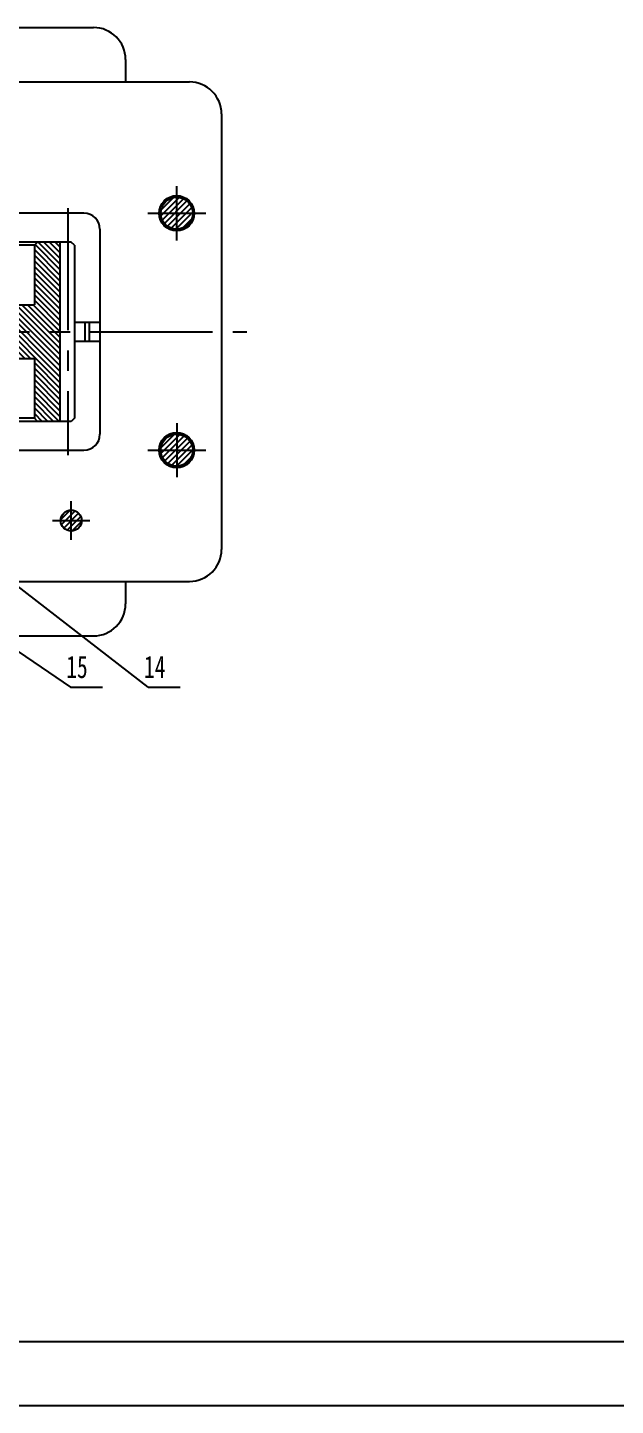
# Model space of a CAD drawing. Header units: millimetres. Extents: x -601 to 2123, y -864 to 718.
# Drawn here: x 320.5 to 412.3, y 0 to 215.2 of the extents above; entities that cross this region are included whole.
import ezdxf

# ---------------------------------------------------------------- set-up
doc = ezdxf.new("R2010")
doc.units = ezdxf.units.MM
doc.linetypes.add('CENTER2', pattern=[28.575, 19.05, -3.175, 3.175, -3.175])
for name, color, linetype in [('中心线', 10, 'CENTER2'), ('剖面层', 4, 'Continuous'), ('文字层', 7, 'Continuous'), ('标注层', 7, 'Continuous'), ('粗实线', 5, 'Continuous'), ('细实线', 7, 'Continuous')]:
    doc.layers.add(name, color=color, linetype=linetype)
doc.styles.add('仿宋3.5', font='', dxfattribs={"width": 0.7, "height": 3.5})
doc.styles.get('仿宋3.5').set_extended_font_data('FangSong')
pattern_1 = [(45, (335.8025, 928.0687), (-0.44194174, 0.44194174), [])]

msp = doc.modelspace()

# ---------------------------------------------------------------- hatches: boundary and pattern name
at = {"layer": '剖面层'}
h = msp.add_hatch(dxfattribs=at)
h.set_pattern_fill('ANSI31', color=256, scale=5)
h.set_pattern_definition(pattern_1)
h.paths.add_polyline_path([(343.7741, 188.6904, 0.41421356), (341.2741, 186.1904), (343.7741, 186.1904)])
h.paths.add_polyline_path([(343.7741, 188.6904), (343.7741, 186.1904), (346.2741, 186.1904, 0.41421356)])
h.paths.add_polyline_path([(346.2741, 186.1904), (343.7741, 186.1904), (343.7741, 183.6904, 0.41421356)])
h.paths.add_polyline_path([(343.7741, 186.1904), (341.2741, 186.1904, 0.41421356), (343.7741, 183.6904)])
h.paths.add_polyline_path([(346.2741, 149.1904), (343.7741, 149.1904), (343.7741, 146.6904, 0.41421356)])
h.paths.add_polyline_path([(343.7741, 151.6904), (343.7741, 149.1904), (346.2741, 149.1904, 0.41421356)])
h.paths.add_polyline_path([(343.7741, 151.6904, 0.41421356), (341.2741, 149.1904), (343.7741, 149.1904)])
h.paths.add_polyline_path([(343.7741, 149.1904), (341.2741, 149.1904, 0.41421356), (343.7741, 146.6904)])
h = msp.add_hatch(dxfattribs=at)
h.set_pattern_fill('ANSI31', color=256, scale=5, angle=90)
h.set_pattern_definition([(135, (129.4367, 1125.7024), (-0.44194174, -0.44194174), [])])
h.paths.add_polyline_path([(258.6881, 181.1904), (258.1881, 181.6904), (257.4381, 181.6904), (250.4881, 181.6904), (249.9881, 181.1904), (249.9881, 171.8904), (243.7035, 171.8904), (243.7035, 163.4904), (249.9881, 163.4904), (249.9881, 154.1904), (250.4881, 153.6904), (258.1881, 153.6904), (258.6881, 154.1904)])
h.paths.add_polyline_path([(224.8498, 171.8904), (224.8498, 181.1904), (224.3498, 181.6904), (220.8498, 181.6904), (220.8498, 153.6904), (224.3498, 153.6904), (224.8498, 154.1904), (224.8498, 163.4904), (231.1344, 163.4904), (231.1344, 171.8904)])
h.paths.add_polyline_path([(287.6881, 154.1904), (288.1881, 153.6904), (288.6881, 153.6904), (295.8881, 153.6904), (296.3881, 154.1904), (296.3881, 163.4904), (302.6726, 163.4904), (302.6726, 171.8904), (296.3881, 171.8904), (296.3881, 181.1904), (295.8881, 181.6904), (288.1881, 181.6904), (287.6881, 181.1904)])
h.paths.add_polyline_path([(321.5263, 163.4904), (321.5263, 154.1904), (322.0263, 153.6904), (325.5263, 153.6904), (325.5263, 181.6904), (322.0263, 181.6904), (321.5263, 181.1904), (321.5263, 171.8904), (315.2417, 171.8904), (315.2417, 163.4904)])
h = msp.add_hatch(dxfattribs=at)
h.set_pattern_fill('ANSI31', color=256, scale=5)
h.set_pattern_definition(pattern_1)
h.paths.add_polyline_path([(327.2741, 139.8324, 0.41421356), (325.6321, 138.1904), (327.2741, 138.1904)])
h.paths.add_polyline_path([(327.2741, 138.1904), (325.6321, 138.1904, 0.41421356), (327.2741, 136.5484)])
h.paths.add_polyline_path([(328.9161, 138.1904), (327.2741, 138.1904), (327.2741, 136.5484, 0.41421356)])
h.paths.add_polyline_path([(327.2741, 139.8324), (327.2741, 138.1904), (328.9161, 138.1904, 0.41421356)])

# ---------------------------------------------------------------- linework, layer by layer
at = {"layer": '中心线'}
for p, q in [((343.7741, 181.9556), (343.7741, 190.4252)), ((326.7741, 186.991), (326.7741, 148.3898)), ((339.2472, 186.1904), (348.3009, 186.1904)), ((130.2752, 167.6904), (354.7362, 167.6904)), ((343.7741, 153.4252), (343.7741, 144.9556)), ((339.2472, 149.1904), (348.3009, 149.1904)), ((327.2741, 135.1762), (327.2741, 141.2046)), ((324.3576, 138.1904), (330.1905, 138.1904))]:
    msp.add_line(p, q, dxfattribs=at)
at = {"layer": '标注层'}
for p, q in [((339.3036, 112.1904), (288.0223, 151.7502)), ((304.4381, 127.5904), (327.154, 112.1904))]:
    msp.add_line(p, q, dxfattribs=at)
at = {"layer": '粗实线'}
for p, q in [((213.1881, 215.1904), (330.7741, 215.1904)), ((335.7741, 210.1904), (335.7741, 206.6904)), ((305.4381, 206.6904), (345.7741, 206.6904)), ((350.7741, 201.6904), (350.7741, 133.6904)), ((329.2741, 186.1904), (294.4381, 186.1904)), ((331.7741, 183.6904), (331.7741, 151.6904)), ((322.0263, 181.6904), (295.8881, 181.6904)), ((321.5263, 181.1904), (296.3881, 181.1904)), ((321.5263, 181.1904), (322.0263, 181.6904)), ((321.5263, 181.1904), (321.5263, 171.8904)), ((327.2763, 181.6904), (322.0263, 181.6904)), ((325.5263, 181.6904), (325.5263, 153.6904)), ((327.7763, 181.1904), (327.2763, 181.6904)), ((327.7763, 181.1904), (327.7763, 154.1904)), ((296.3881, 171.8904), (321.5263, 171.8904)), ((327.7763, 169.1904), (331.7741, 169.1904)), ((329.4101, 169.1904), (329.4101, 166.1904)), ((330.1172, 169.1904), (330.1172, 166.1904)), ((327.7763, 166.1904), (331.7741, 166.1904)), ((296.3881, 163.4904), (321.5263, 163.4904)), ((321.5263, 163.4904), (321.5263, 154.1904)), ((322.0263, 153.6904), (295.8881, 153.6904)), ((321.5263, 154.1904), (296.3881, 154.1904)), ((322.0263, 153.6904), (321.5263, 154.1904)), ((327.2763, 153.6904), (322.0263, 153.6904)), ((327.7763, 154.1904), (327.2763, 153.6904)), ((294.4381, 149.1904), (329.2741, 149.1904)), ((305.4381, 128.6904), (345.7741, 128.6904)), ((335.7741, 128.6904), (335.7741, 125.1904)), ((283.1881, 120.1904), (330.7741, 120.1904)), ((327.154, 112.1904), (332.154, 112.1904)), ((339.3036, 112.1904), (344.3036, 112.1904)), ((25.1792, 10), (831.1792, 10))]:
    msp.add_line(p, q, dxfattribs=at)
for centre, radius in [((343.7741, 186.1904), 2.75), ((343.7741, 186.1904), 2.5), ((343.7741, 149.1904), 2.75), ((343.7741, 149.1904), 2.5), ((327.2741, 138.1904), 1.642)]:
    msp.add_circle(centre, radius, dxfattribs=at)
for centre, radius, start, end in [((330.7741, 210.1904), 5, 0, 90), ((345.7741, 201.6904), 5, 0, 90), ((329.2741, 183.6904), 2.5, 0, 90), ((329.2741, 151.6904), 2.5, 270, 0), ((345.7741, 133.6904), 5, 270, 0), ((330.7741, 125.1904), 5, 270, 0)]:
    msp.add_arc(centre, radius, start, end, dxfattribs=at)
at = {"layer": '细实线'}
msp.add_line((0.1792, 0), (841.1792, 0), dxfattribs=at)

# ---------------------------------------------------------------- texts
at = {"layer": '文字层', "style": '仿宋3.5', "width": 0.7}
for s, p in [('15', (326.5274, 113.6033)), ('14', (338.677, 113.6033))]:
    msp.add_text(s, height=3.5, dxfattribs=at).set_placement(p)

doc.saveas('drawing.dxf')
